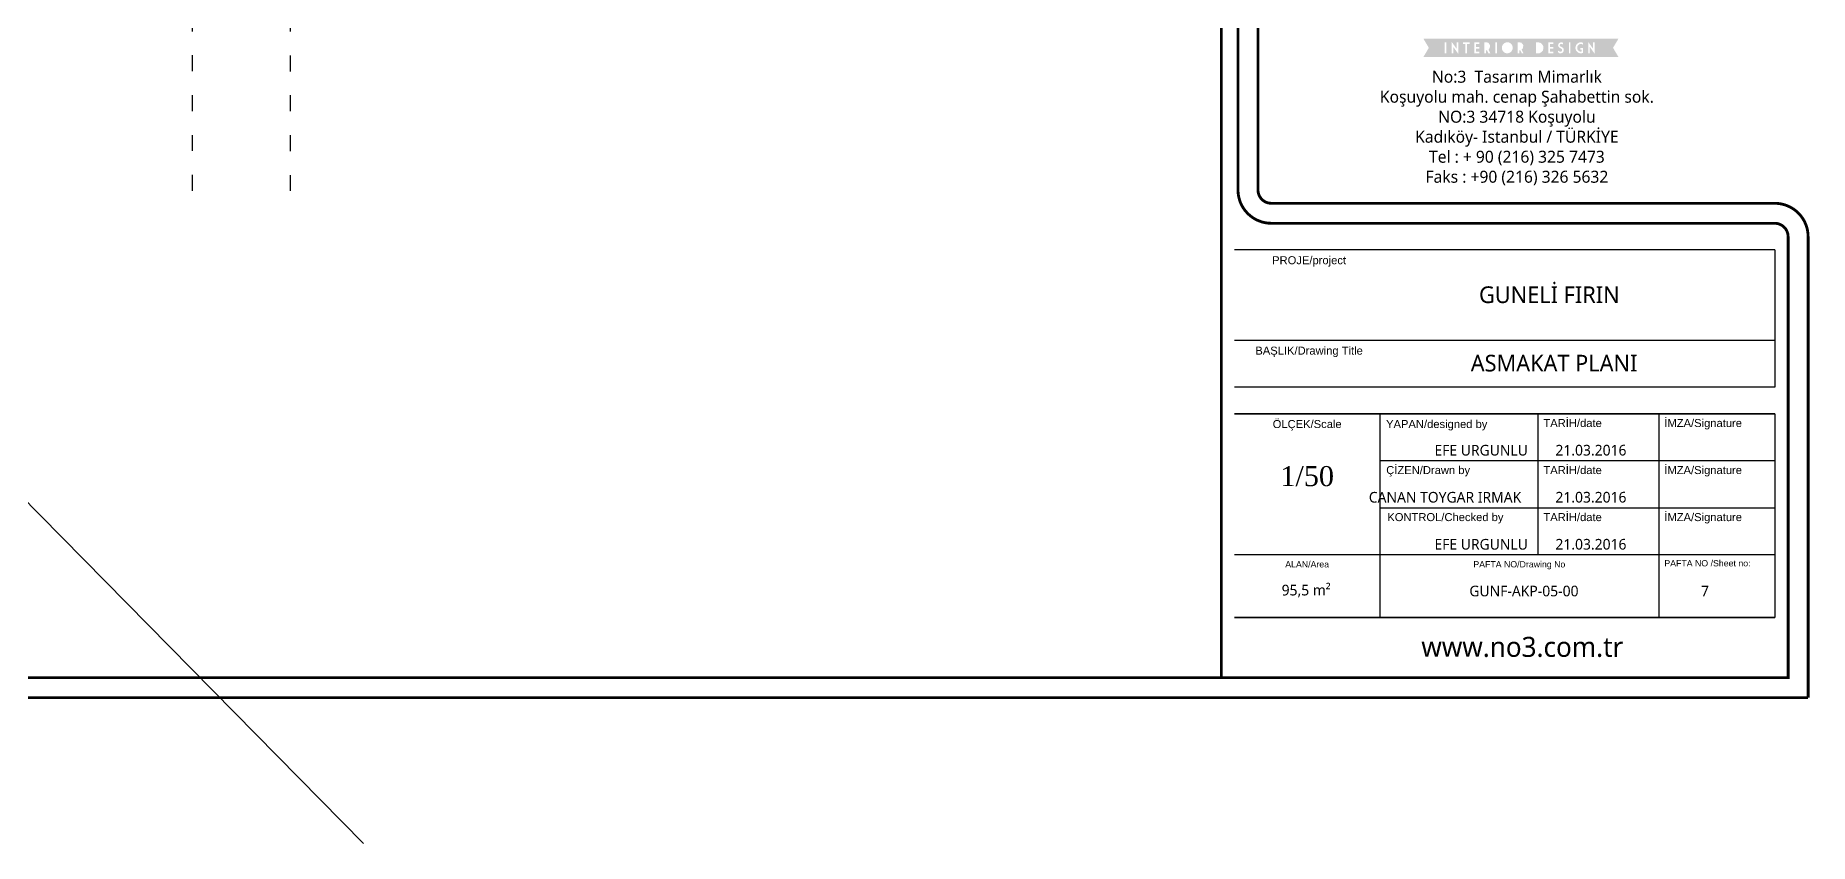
# Model space of a CAD drawing. Header units: millimetres. Extents: x 54215 to 67697, y 23496 to 56611.
# Drawn here: x 61614 to 62949, y 54226 to 54834 of the extents above; entities that cross this region are included whole.
import ezdxf
from ezdxf.enums import TextEntityAlignment as Align

# ---------------------------------------------------------------- set-up
doc = ezdxf.new("R2010")
doc.units = ezdxf.units.MM
doc.linetypes.add('ACAD_ISO03W100', pattern=[30, 12, -18])
doc.layers.add('- 0.30', color=6, linetype='Continuous', lineweight=30)
doc.layers.add('t_yazı', color=154, linetype='Continuous', lineweight=25)
doc.layers.add('Layer 1', color=7, linetype='Continuous')
doc.styles.add('ARIALT', font='arial.ttf', dxfattribs={"height": 10})
doc.styles.get("Standard").update_dxf_attribs({"font": 'arial.ttf'})

# ---------------------------------------------------------------- blocks, each defined once
blk = doc.blocks.new('asmakatplanblok')
at = {"layer": '- 0.30', "linetype": 'ACAD_ISO03W100'}
blk.add_lwpolyline([(64254, 25889.4), (64254, 26051.3), (64327.3, 26051.3), (64327.3, 25889.4)], dxfattribs=at)

msp = doc.modelspace()

# ---------------------------------------------------------------- hatches: boundary and pattern name
at = {"layer": 'Layer 1', "true_color": 0xe74a37}
h = msp.add_hatch(color=13, dxfattribs=at)
h.dxf.hatch_style = 2
h.paths.add_polyline_path([(62777.495, 54831.396), (62686.089, 54831.396), (62658.366, 54831.396), (62662.494, 54824.444), (62658.366, 54817.488), (62686.089, 54817.488), (62777.495, 54817.488), (62805.219, 54817.488), (62801.089, 54824.444), (62805.219, 54831.396)])
h.paths.add_polyline_path([(62675.691, 54820.312), (62674.481, 54820.312), (62674.481, 54828.525), (62675.691, 54828.525)])
h.paths.add_polyline_path([(62684.581, 54819.95), (62680.894, 54825.104), (62680.894, 54820.312), (62679.684, 54820.312), (62679.684, 54828.905), (62683.372, 54823.738), (62683.372, 54828.571), (62684.581, 54828.571)])
h.paths.add_polyline_path([(62693.265, 54827.275), (62691.278, 54827.275), (62691.278, 54820.357), (62690.068, 54820.357), (62690.068, 54827.275), (62688.082, 54827.275), (62688.082, 54828.571), (62693.265, 54828.571)])
h.paths.add_polyline_path([(62700.447, 54827.275), (62697.98, 54827.275), (62697.98, 54825.044), (62700.447, 54825.044), (62700.447, 54823.793), (62697.98, 54823.793), (62697.98, 54821.562), (62700.447, 54821.562), (62700.447, 54820.312), (62696.765, 54820.312), (62696.765, 54828.525), (62700.447, 54828.525)])
edge = h.paths.add_edge_path()
edge.add_spline(control_points=[(62708.229, 54824.045), (62708.229, 54824.045), (62708.229, 54824.045), (62707.699, 54823.463), (62707.565, 54823.32), (62707.429, 54823.192), (62707.284, 54823.085), (62707.284, 54823.085), (62708.726, 54820.3), (62708.726, 54820.3), (62708.726, 54820.3), (62707.43, 54820.3), (62707.43, 54820.3), (62707.43, 54820.3), (62706.232, 54822.633), (62706.232, 54822.633), (62706.083, 54822.608), (62705.933, 54822.595), (62705.778, 54822.595), (62705.707, 54822.595), (62705.635, 54822.598), (62705.561, 54822.604), (62705.561, 54822.604), (62705.561, 54820.323), (62705.561, 54820.323), (62705.561, 54820.323), (62704.353, 54820.323), (62704.353, 54820.323), (62704.353, 54820.323), (62704.353, 54828.536), (62704.353, 54828.536), (62704.353, 54828.536), (62705.561, 54828.536), (62705.561, 54828.536), (62705.561, 54828.536), (62705.561, 54828.532), (62705.561, 54828.532), (62705.635, 54828.535), (62705.707, 54828.536), (62705.778, 54828.536), (62706.529, 54828.536), (62707.17, 54828.246), (62707.699, 54827.666), (62708.229, 54827.085), (62708.493, 54826.387), (62708.493, 54825.569), (62708.493, 54824.747), (62708.229, 54824.045)], knot_values=[0, 0, 0, 0, 0.00005, 0.0001, 1, 1, 1, 2, 2, 2, 3, 3, 3, 4, 4, 4, 5, 5, 5, 6, 6, 6, 7, 7, 7, 8, 8, 8, 9, 9, 9, 10, 10, 10, 11, 11, 11, 12, 12, 12, 13, 13, 13, 14, 14, 14, 15, 15, 15, 15], degree=3, periodic=0)
h.paths.add_polyline_path([(62713.662, 54820.312), (62712.452, 54820.312), (62712.452, 54828.571), (62713.662, 54828.571)])
edge = h.paths.add_edge_path()
edge.add_spline(control_points=[(62724.033, 54827.748), (62724.033, 54827.748), (62724.033, 54827.748), (62724.402, 54827.377), (62724.773, 54827.005), (62725.065, 54826.565), (62725.279, 54826.057), (62725.493, 54825.548), (62725.601, 54825.01), (62725.601, 54824.44), (62725.601, 54823.869), (62725.493, 54823.331), (62725.279, 54822.832), (62725.065, 54822.331), (62724.773, 54821.895), (62724.402, 54821.523), (62724.033, 54821.151), (62723.599, 54820.857), (62723.107, 54820.639), (62722.613, 54820.42), (62722.084, 54820.312), (62721.519, 54820.312), (62720.951, 54820.312), (62720.42, 54820.42), (62719.928, 54820.639), (62719.435, 54820.857), (62719.001, 54821.151), (62718.632, 54821.523), (62718.26, 54821.895), (62717.968, 54822.331), (62717.754, 54822.832), (62717.54, 54823.331), (62717.433, 54823.869), (62717.433, 54824.44), (62717.433, 54825.01), (62717.54, 54825.548), (62717.754, 54826.057), (62717.968, 54826.565), (62718.26, 54827.005), (62718.632, 54827.377), (62719.001, 54827.748), (62719.435, 54828.043), (62719.928, 54828.257), (62720.42, 54828.473), (62720.951, 54828.583), (62721.519, 54828.583), (62722.084, 54828.583), (62722.613, 54828.473), (62723.107, 54828.257), (62723.599, 54828.043), (62724.033, 54827.748)], knot_values=[0, 0, 0, 0, 0.00005, 0.0001, 1, 1, 1, 2, 2, 2, 3, 3, 3, 4, 4, 4, 5, 5, 5, 6, 6, 6, 7, 7, 7, 8, 8, 8, 9, 9, 9, 10, 10, 10, 11, 11, 11, 12, 12, 12, 13, 13, 13, 14, 14, 14, 15, 15, 15, 16, 16, 16, 16], degree=3, periodic=0)
edge = h.paths.add_edge_path()
edge.add_spline(control_points=[(62733.232, 54824.045), (62733.232, 54824.045), (62733.232, 54824.045), (62732.703, 54823.463), (62732.57, 54823.32), (62732.431, 54823.192), (62732.288, 54823.085), (62732.288, 54823.085), (62733.729, 54820.3), (62733.729, 54820.3), (62733.729, 54820.3), (62732.434, 54820.3), (62732.434, 54820.3), (62732.434, 54820.3), (62731.236, 54822.633), (62731.236, 54822.633), (62731.088, 54822.608), (62730.936, 54822.595), (62730.781, 54822.595), (62730.71, 54822.595), (62730.637, 54822.598), (62730.566, 54822.604), (62730.566, 54822.604), (62730.566, 54820.323), (62730.566, 54820.323), (62730.566, 54820.323), (62729.356, 54820.323), (62729.356, 54820.323), (62729.356, 54820.323), (62729.356, 54828.536), (62729.356, 54828.536), (62729.356, 54828.536), (62730.566, 54828.536), (62730.566, 54828.536), (62730.566, 54828.536), (62730.566, 54828.532), (62730.566, 54828.532), (62730.637, 54828.535), (62730.71, 54828.536), (62730.781, 54828.536), (62731.534, 54828.536), (62732.175, 54828.246), (62732.703, 54827.666), (62733.232, 54827.085), (62733.497, 54826.387), (62733.497, 54825.569), (62733.497, 54824.747), (62733.232, 54824.045)], knot_values=[0, 0, 0, 0, 0.00005, 0.0001, 1, 1, 1, 2, 2, 2, 3, 3, 3, 4, 4, 4, 5, 5, 5, 6, 6, 6, 7, 7, 7, 8, 8, 8, 9, 9, 9, 10, 10, 10, 11, 11, 11, 12, 12, 12, 13, 13, 13, 14, 14, 14, 15, 15, 15, 15], degree=3, periodic=0)
edge = h.paths.add_edge_path()
edge.add_spline(control_points=[(62744.689, 54828.525), (62744.689, 54828.525), (62744.689, 54828.525), (62744.689, 54828.525), (62745.787, 54828.525), (62746.722, 54828.124), (62747.497, 54827.324), (62748.274, 54826.522), (62748.662, 54825.553), (62748.662, 54824.419), (62748.662, 54823.287), (62748.274, 54822.321), (62747.497, 54821.517), (62746.722, 54820.714), (62745.787, 54820.312), (62744.689, 54820.312), (62744.689, 54820.312), (62743.226, 54820.312), (62743.226, 54820.312), (62743.226, 54820.312), (62743.226, 54828.525), (62743.226, 54828.525), (62743.226, 54828.525), (62744.689, 54828.525)], knot_values=[0, 0, 0, 0, 0.00005, 0.0001, 1, 1, 1, 2, 2, 2, 3, 3, 3, 4, 4, 4, 5, 5, 5, 6, 6, 6, 7, 7, 7, 7], degree=3, periodic=0)
h.paths.add_polyline_path([(62756.1, 54827.275), (62753.633, 54827.275), (62753.633, 54825.044), (62756.1, 54825.044), (62756.1, 54823.793), (62753.633, 54823.793), (62753.633, 54821.562), (62756.1, 54821.562), (62756.1, 54820.312), (62752.418, 54820.312), (62752.418, 54828.525), (62756.1, 54828.525)])
edge = h.paths.add_edge_path()
edge.add_spline(control_points=[(62763.307, 54824.489), (62763.307, 54824.489), (62763.307, 54824.489), (62763.483, 54824.318), (62763.658, 54824.147), (62763.801, 54823.931), (62763.909, 54823.672), (62764.017, 54823.411), (62764.075, 54823.103), (62764.082, 54822.745), (62764.082, 54822.419), (62764.016, 54822.106), (62763.883, 54821.81), (62763.75, 54821.515), (62763.565, 54821.254), (62763.326, 54821.027), (62763.089, 54820.8), (62762.816, 54820.621), (62762.509, 54820.493), (62762.201, 54820.365), (62761.879, 54820.3), (62761.545, 54820.3), (62761.2, 54820.3), (62760.894, 54820.346), (62760.629, 54820.435), (62760.365, 54820.524), (62760.082, 54820.685), (62759.779, 54820.915), (62759.779, 54820.915), (62759.779, 54822.449), (62759.779, 54822.449), (62759.968, 54822.245), (62760.109, 54822.106), (62760.213, 54822.034), (62760.313, 54821.961), (62760.436, 54821.883), (62760.583, 54821.802), (62760.727, 54821.72), (62760.888, 54821.651), (62761.064, 54821.595), (62761.24, 54821.539), (62761.416, 54821.512), (62761.588, 54821.512), (62761.944, 54821.512), (62762.236, 54821.64), (62762.465, 54821.895), (62762.694, 54822.149), (62762.808, 54822.45), (62762.808, 54822.801), (62762.808, 54823.087), (62762.711, 54823.32), (62762.517, 54823.499), (62762.322, 54823.677), (62762.004, 54823.881), (62761.562, 54824.112), (62761.294, 54824.253), (62761.071, 54824.383), (62760.887, 54824.496), (62760.702, 54824.612), (62760.527, 54824.755), (62760.356, 54824.927), (62760.189, 54825.097), (62760.052, 54825.302), (62759.946, 54825.538), (62759.842, 54825.773), (62759.79, 54826.052), (62759.79, 54826.371), (62759.806, 54826.685), (62759.879, 54826.975), (62760.011, 54827.245), (62760.145, 54827.515), (62760.325, 54827.75), (62760.551, 54827.953), (62760.778, 54828.156), (62761.036, 54828.313), (62761.326, 54828.425), (62761.615, 54828.536), (62761.922, 54828.592), (62762.24, 54828.592), (62762.482, 54828.585), (62762.702, 54828.551), (62762.899, 54828.489), (62763.097, 54828.429), (62763.322, 54828.318), (62763.574, 54828.158), (62763.574, 54828.158), (62763.574, 54826.868), (62763.574, 54826.868), (62763.423, 54826.971), (62763.32, 54827.037), (62763.264, 54827.061), (62763.208, 54827.085), (62763.13, 54827.127), (62763.026, 54827.185), (62762.923, 54827.241), (62762.805, 54827.291), (62762.67, 54827.332), (62762.534, 54827.374), (62762.391, 54827.393), (62762.24, 54827.393), (62761.902, 54827.388), (62761.616, 54827.279), (62761.383, 54827.061), (62761.15, 54826.844), (62761.03, 54826.591), (62761.03, 54826.305), (62761.039, 54826.032), (62761.137, 54825.817), (62761.326, 54825.656), (62761.515, 54825.493), (62761.819, 54825.311), (62762.24, 54825.109), (62762.53, 54824.97), (62762.763, 54824.843), (62762.944, 54824.737), (62763.126, 54824.629), (62763.307, 54824.489)], knot_values=[0, 0, 0, 0, 0.00005, 0.0001, 1, 1, 1, 2, 2, 2, 3, 3, 3, 4, 4, 4, 5, 5, 5, 6, 6, 6, 7, 7, 7, 8, 8, 8, 9, 9, 9, 10, 10, 10, 11, 11, 11, 12, 12, 12, 13, 13, 13, 14, 14, 14, 15, 15, 15, 16, 16, 16, 17, 17, 17, 18, 18, 18, 19, 19, 19, 20, 20, 20, 21, 21, 21, 22, 22, 22, 23, 23, 23, 24, 24, 24, 25, 25, 25, 26, 26, 26, 27, 27, 27, 28, 28, 28, 29, 29, 29, 30, 30, 30, 31, 31, 31, 32, 32, 32, 33, 33, 33, 34, 34, 34, 35, 35, 35, 36, 36, 36, 37, 37, 37, 38, 38, 38, 38], degree=3, periodic=0)
h.paths.add_polyline_path([(62769.063, 54820.312), (62767.854, 54820.312), (62767.854, 54828.571), (62769.063, 54828.571)])
edge = h.paths.add_edge_path()
edge.add_spline(control_points=[(62774.835, 54828.043), (62774.835, 54828.043), (62774.835, 54828.043), (62775.328, 54828.257), (62775.821, 54828.473), (62776.353, 54828.583), (62776.92, 54828.583), (62777.454, 54828.583), (62777.954, 54828.486), (62778.422, 54828.297), (62778.422, 54828.297), (62778.422, 54826.852), (62778.422, 54826.852), (62778.288, 54826.938), (62778.148, 54827.013), (62778.001, 54827.075), (62777.662, 54827.219), (62777.302, 54827.292), (62776.92, 54827.292), (62776.536, 54827.292), (62776.174, 54827.219), (62775.835, 54827.075), (62775.498, 54826.93), (62775.203, 54826.728), (62774.95, 54826.469), (62774.698, 54826.211), (62774.5, 54825.908), (62774.356, 54825.559), (62774.212, 54825.213), (62774.14, 54824.838), (62774.14, 54824.44), (62774.14, 54824.044), (62774.212, 54823.671), (62774.356, 54823.324), (62774.5, 54822.974), (62774.698, 54822.672), (62774.95, 54822.414), (62775.203, 54822.154), (62775.498, 54821.951), (62775.835, 54821.805), (62776.174, 54821.658), (62776.536, 54821.585), (62776.92, 54821.585), (62777.079, 54821.585), (62777.233, 54821.597), (62777.386, 54821.624), (62777.386, 54821.624), (62777.386, 54822.99), (62777.386, 54822.99), (62777.386, 54822.99), (62776.549, 54822.99), (62776.549, 54822.99), (62776.549, 54822.99), (62776.549, 54824.241), (62776.549, 54824.241), (62776.549, 54824.241), (62778.422, 54824.241), (62778.422, 54824.241), (62778.422, 54824.241), (62778.422, 54820.602), (62778.422, 54820.602), (62777.954, 54820.409), (62777.454, 54820.312), (62776.92, 54820.312), (62776.353, 54820.312), (62775.821, 54820.42), (62775.328, 54820.639), (62774.835, 54820.857), (62774.403, 54821.151), (62774.033, 54821.523), (62773.662, 54821.895), (62773.37, 54822.331), (62773.156, 54822.832), (62772.943, 54823.331), (62772.836, 54823.869), (62772.836, 54824.44), (62772.836, 54825.01), (62772.943, 54825.548), (62773.156, 54826.057), (62773.37, 54826.565), (62773.662, 54827.005), (62774.033, 54827.377), (62774.403, 54827.748), (62774.835, 54828.043)], knot_values=[0, 0, 0, 0, 0.00005, 0.0001, 1, 1, 1, 2, 2, 2, 3, 3, 3, 4, 4, 4, 5, 5, 5, 6, 6, 6, 7, 7, 7, 8, 8, 8, 9, 9, 9, 10, 10, 10, 11, 11, 11, 12, 12, 12, 13, 13, 13, 14, 14, 14, 15, 15, 15, 16, 16, 16, 17, 17, 17, 18, 18, 18, 19, 19, 19, 20, 20, 20, 21, 21, 21, 22, 22, 22, 23, 23, 23, 24, 24, 24, 25, 25, 25, 26, 26, 26, 27, 27, 27, 27], degree=3, periodic=0)
h.paths.add_polyline_path([(62787.287, 54819.95), (62783.601, 54825.104), (62783.601, 54820.312), (62782.391, 54820.312), (62782.391, 54828.905), (62786.079, 54823.738), (62786.079, 54828.571), (62787.287, 54828.571)])

# ---------------------------------------------------------------- linework, layer by layer
msp.add_line((59594.125, 56527.633), (61860.9, 54225.692))
at = {"color": 250}
for p, q in [((62922.784, 54672.327), (62516.383, 54672.327)), ((62922.784, 54672.327), (62922.784, 54569.134)), ((62516.383, 54604.526), (62922.784, 54604.526)), ((62922.784, 54569.134), (62516.383, 54569.134)), ((62922.784, 54549.064), (62516.383, 54549.064)), ((62516.383, 54549.064), (62922.784, 54549.064)), ((62625.509, 54549.064), (62625.509, 54395.698)), ((62744.499, 54549.064), (62744.499, 54442.888)), ((62835.49, 54549.064), (62835.49, 54395.698)), ((62922.784, 54549.064), (62922.784, 54395.698)), ((62922.784, 54513.672), (62625.509, 54513.672)), ((62625.509, 54478.28), (62922.784, 54478.28)), ((62922.784, 54442.888), (62516.383, 54442.888)), ((62516.383, 54395.698), (62922.784, 54395.698)), ((62922.784, 54395.698), (62516.383, 54395.698))]:
    msp.add_line(p, q, dxfattribs=at)
at = {"color": 252, "const_width": 2.135}
for points in [[(62947.87, 54335.49), (59142.33, 54335.49), (59142.33, 56135.49), (62947.87, 56135.49), (62947.87, 54996.442, -0.41421356), (62922.784, 54971.355), (62543.978, 54971.355, 0.41421356), (62533.943, 54961.321), (62533.943, 54717.483, 0.41421356), (62543.978, 54707.448), (62922.784, 54707.448, -0.41421356), (62947.87, 54682.362), (62947.87, 54335.49)], [(62932.819, 54996.442, -0.41421356), (62922.784, 54986.407), (62543.978, 54986.407, 0.41421356), (62518.891, 54961.321), (62518.891, 54717.483, 0.41421356), (62543.978, 54692.397), (62922.784, 54692.397, -0.41421356), (62932.819, 54682.362), (62932.819, 54350.542), (59157.382, 54350.542), (59157.382, 56120.438), (62932.819, 56120.438), (62932.819, 54996.442)]]:
    msp.add_lwpolyline(points, format="xyb", dxfattribs=at)
msp.add_lwpolyline([(62506.348, 54350.542), (62506.348, 56120.438)], dxfattribs=at)

# ---------------------------------------------------------------- block references
msp.add_blockref('asmakatplanblok', (-2521.664, 28827.404))

# ---------------------------------------------------------------- texts
at = {"color": 7}
for s, insert, char_height, width, attachment_point in [('{\\fLucida Sans Unicode|b0|i0|c162|p34;No:3  Tasarım Mimarlık\\PKoşuyolu mah. cenap Şahabettin sok.\\PNO:3 34718 Koşuyolu\\PKadıköy- Istanbul / TÜRKİYE\\PTel : + 90 (216) 325 7473\\PFaks : +90 (216) 326 5632}', (62728.749, 54764.067), 9.03114, 233.90379, 5), ('{\\fLucida Sans Unicode|b0|i0|c162|p34;GUNELİ FIRIN}', (62753.161, 54638.57), 12.54325, 279.45279, 5), ('{\\fLucida Sans Unicode|b0|i0|c162|p34;ASMAKAT PLANI}', (62756.728, 54587.088), 12.54325, 307.0384, 5), ('{\\fLucida Sans Unicode|b0|i0|c162|p34;EFE URGUNLU}', (62666.759, 54521.588), 8.02768, 307.0384, 4), ('{\\fLucida Sans Unicode|b0|i0|c162|p34;21.03.2016}', (62757.75, 54521.588), 8.02768, 307.0384, 4), ('{\\fGeorgia|b0|i0|c162|p18;1/50\\P}', (62570.946, 54502.033), 15.0519, 307.0384, 5), ('{\\fLucida Sans Unicode|b0|i0|c162|p34;CANAN TOYGAR IRMAK}', (62617.33, 54486.196), 8.02768, 307.0384, 4), ('{\\fLucida Sans Unicode|b0|i0|c162|p34;21.03.2016}', (62757.75, 54486.196), 8.02768, 307.0384, 4), ('{\\fLucida Sans Unicode|b0|i0|c162|p34;EFE URGUNLU}', (62666.759, 54450.804), 8.02768, 307.0384, 4), ('{\\fLucida Sans Unicode|b0|i0|c162|p34;21.03.2016}', (62757.75, 54450.804), 8.02768, 307.0384, 4), ('{\\fLucida Sans Unicode|b0|i0|c162|p34;95,5 m²}', (62551.744, 54415.643), 8.02768, 307.0384, 4), ('{\\fLucida Sans Unicode|b0|i0|c162|p34;GUNF-AKP-05-00}', (62693.001, 54415.643), 8.02768, 307.0384, 4), ('{\\fLucida Sans Unicode|b0|i0|c162|p34;7}', (62867.244, 54415.643), 8.02768, 307.0384, 4), ('{\\fLucida Sans Unicode|b0|i0|c162|p34;www.no3.com.tr}', (62732.847, 54373.529), 15.0519, 233.90379, 5)]:
    msp.add_mtext(s, dxfattribs=dict(at, insert=insert, char_height=char_height, width=width, attachment_point=attachment_point))
at = {"layer": 't_yazı', "linetype": 'Continuous', "style": 'ARIALT'}
for s, height, p in [('ALAN/Area', 4.719, (62570.946, 54435.809)), ('PAFTA NO/Drawing No', 4.71898, (62730.59, 54435.809))]:
    msp.add_text(s, height=height, dxfattribs=at).set_placement(p, align=Align.MIDDLE_CENTER)
at = {"layer": 't_yazı', "style": 'ARIALT'}
for s, insert, char_height, width, attachment_point in [('PROJE/project', (62572.383, 54667.608), 6.02076, 111.9856, 2), ('BAŞLIK/Drawing Title', (62572.383, 54599.587), 6.02076, 111.9856, 2), ('ÖLÇEK/Scale', (62570.946, 54544.346), 6.02076, 40.67138, 2), ('YAPAN/designed by', (62668.434, 54544.346), 6.02076, 111.9856, 2), ('TARİH/date', (62748.711, 54545.108), 6.0208, 45.79917, 1), ('İMZA/Signature', (62839.702, 54545.108), 6.02076, 45.79917, 1), ('ÇİZEN/Drawn by', (62661.992, 54509.716), 6.02076, 111.9856, 2), ('TARİH/date', (62748.711, 54509.716), 6.0208, 45.79917, 1), ('İMZA/Signature', (62839.702, 54509.716), 6.02076, 45.79917, 1), ('TARİH/date', (62748.711, 54474.323), 6.0208, 45.79917, 1), ('İMZA/Signature', (62839.702, 54474.323), 6.02076, 45.79917, 1), ('KONTROL/Checked by', (62631.253, 54474.323), 6.02076, 100.6056, 1)]:
    msp.add_mtext(s, dxfattribs=dict(at, insert=insert, char_height=char_height, width=width, attachment_point=attachment_point))
at = {"layer": 't_yazı', "linetype": 'Continuous', "insert": (62839.702, 54438.931), "char_height": 4.71898, "width": 113.029, "attachment_point": 1, "style": 'ARIALT'}
msp.add_mtext('PAFTA NO /Sheet no:', dxfattribs=at)

doc.saveas('drawing.dxf')
